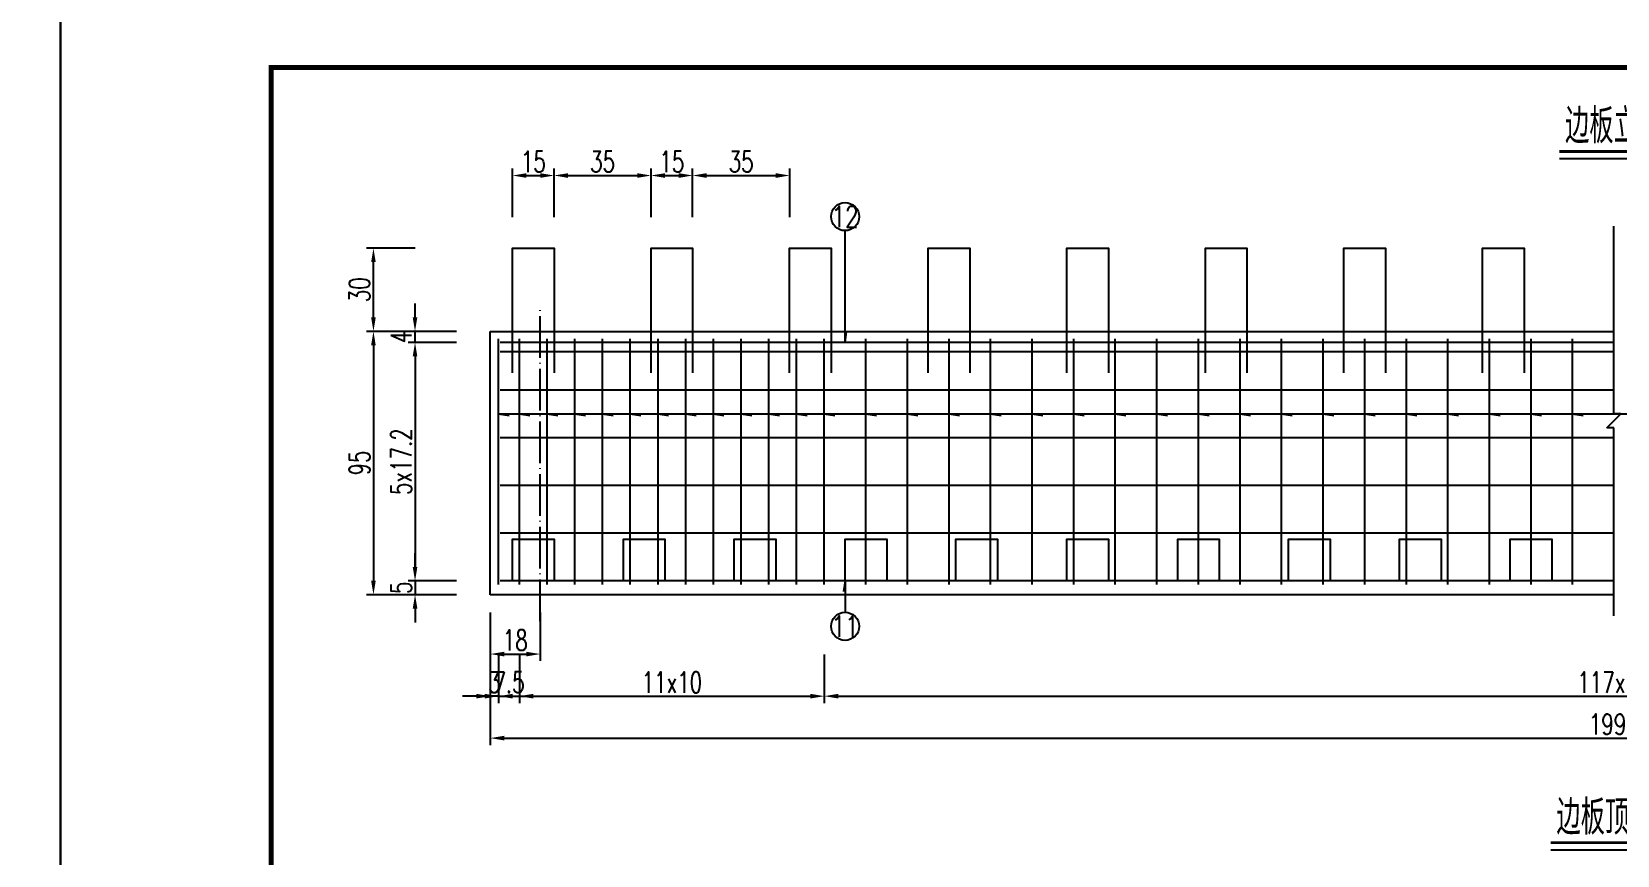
# Model space of a CAD drawing. Header units: millimetres. Extents: x -51 to 12129, y -1309 to -715.
# Drawn here: x 6245.2 to 6474, y -1135.3 to -1016.5 of the extents above; entities that cross this region are included whole.
import ezdxf
from ezdxf.enums import TextEntityAlignment as Align

# ---------------------------------------------------------------- set-up
doc = ezdxf.new("R2010")
doc.units = ezdxf.units.MM
doc.header["$LTSCALE"] = 0.25
doc.linetypes.add('ACAD_ISO04W100', pattern=[30, 24, -3, 0, -3])
for name, color, linetype in [('中心线', 3, 'ACAD_ISO04W100'), ('图框', 7, 'Continuous'), ('文字', 7, 'Continuous'), ('标注', 4, 'Continuous'), ('次轮廓线', 7, 'Continuous'), ('钢筋', 6, 'Continuous')]:
    doc.layers.add(name, color=color, linetype=linetype)
doc.styles.get("Standard").update_dxf_attribs({"font": 'simplex1.shx', "width": 0.7, "bigfont": 'hztxt.shx'})
doc.dimstyles.new('比例1：10', dxfattribs={"dimtxt": 3, "dimasz": 2, "dimexe": 1, "dimexo": 2, "dimgap": 0.5, "dimtad": 1, "dimzin": 13, "dimdsep": 46, "dimtxsty": 'Standard', "dimcen": -0.09, "dimclrd": 256, "dimclre": 256, "dimclrt": 7, "dimaunit": 1, "dimadec": 0, "dimazin": 0, "dimtfac": 0.0005, "dimtix": 1, "dimtmove": 2, "dimatfit": 0, "dimldrblk": 'DIM', "dimfxl": 0, "dimtolj": 1, "dimtzin": 13, "dimarcsym": 0})
doc.dimstyles.new('比例：1：25', dxfattribs={"dimscale": 0, "dimtxt": 3, "dimasz": 2, "dimexe": 1, "dimexo": 1, "dimgap": 0.5, "dimtad": 1, "dimdec": 1, "dimlfac": 2.5, "dimzin": 9, "dimdsep": 46, "dimtxsty": 'Standard', "dimcen": 0.5, "dimclrd": 256, "dimclre": 256, "dimclrt": 256, "dimadec": 1, "dimazin": 2, "dimtfac": 1, "dimtdec": 1, "dimtix": 1, "dimtmove": 2, "dimatfit": 3, "dimfxl": 0, "dimtolj": 1, "dimtzin": 0, "dimlwd": -1, "dimlwe": -1, "dimarcsym": 0})

# ---------------------------------------------------------------- blocks, each defined once
blk = doc.blocks.new('*D1411')
at = {"layer": 'Defpoints', "color": 0}
for p in [(6311.38, -1059.72), (6294.51, -1097.72), (6311.38, -1097.72)]:
    blk.add_point(p, dxfattribs=at)
at = {"layer": '标注'}
for p, q in [((6300.51, -1059.72), (6293.51, -1059.72)), ((6294.51, -1061.72), (6294.51, -1095.72)), ((6300.51, -1097.72), (6293.51, -1097.72))]:
    blk.add_line(p, q, dxfattribs=at)
for points in [[(6294.18, -1061.72), (6294.84, -1061.72), (6294.51, -1059.72)], [(6294.18, -1095.72), (6294.84, -1095.72), (6294.51, -1097.72)]]:
    blk.add_solid(points, dxfattribs=at)
at = {"layer": '标注', "insert": (6292.51, -1078.72), "char_height": 3, "attachment_point": 5, "rotation": 90}
blk.add_mtext('\\A1;95', dxfattribs=at)
blk = doc.blocks.new('*D1412')
at = {"layer": 'Defpoints', "color": 0}
for p in [(6300.51, -1059.72), (6312.78, -1059.72), (6312.78, -1061.32)]:
    blk.add_point(p, dxfattribs=at)
at = {"layer": '标注'}
for p, q in [((6300.51, -1057.72), (6300.51, -1055.72)), ((6306.51, -1059.72), (6299.51, -1059.72)), ((6306.51, -1061.32), (6299.51, -1061.32)), ((6300.51, -1061.32), (6300.51, -1059.72)), ((6300.51, -1063.32), (6300.51, -1065.32))]:
    blk.add_line(p, q, dxfattribs=at)
for points in [[(6300.18, -1057.72), (6300.84, -1057.72), (6300.51, -1059.72)], [(6300.18, -1063.32), (6300.84, -1063.32), (6300.51, -1061.32)]]:
    blk.add_solid(points, dxfattribs=at)
at = {"layer": '标注', "insert": (6298.51, -1060.52), "char_height": 3, "attachment_point": 5, "rotation": 90}
blk.add_mtext('\\A1;4', dxfattribs=at)
blk = doc.blocks.new('*D1413')
at = {"layer": 'Defpoints', "color": 0}
for p in [(6294.51, -1047.72), (6314.58, -1047.72), (6311.38, -1059.72)]:
    blk.add_point(p, dxfattribs=at)
at = {"layer": '标注'}
for p, q in [((6300.51, -1047.72), (6293.51, -1047.72)), ((6294.51, -1057.72), (6294.51, -1049.72)), ((6300.51, -1059.72), (6293.51, -1059.72))]:
    blk.add_line(p, q, dxfattribs=at)
for points in [[(6294.18, -1049.72), (6294.84, -1049.72), (6294.51, -1047.72)], [(6294.18, -1057.72), (6294.84, -1057.72), (6294.51, -1059.72)]]:
    blk.add_solid(points, dxfattribs=at)
at = {"layer": '标注', "insert": (6292.51, -1053.72), "char_height": 3, "attachment_point": 5, "rotation": 90}
blk.add_mtext('\\A1;30', dxfattribs=at)
blk = doc.blocks.new('*D1414')
at = {"layer": 'Defpoints', "color": 0}
for p in [(6312.58, -1061.32), (6300.51, -1095.72), (6312.58, -1095.72)]:
    blk.add_point(p, dxfattribs=at)
at = {"layer": '标注'}
for p, q in [((6306.51, -1061.32), (6299.51, -1061.32)), ((6300.51, -1063.32), (6300.51, -1093.72)), ((6306.51, -1095.72), (6299.51, -1095.72))]:
    blk.add_line(p, q, dxfattribs=at)
for points in [[(6300.18, -1063.32), (6300.84, -1063.32), (6300.51, -1061.32)], [(6300.18, -1093.72), (6300.84, -1093.72), (6300.51, -1095.72)]]:
    blk.add_solid(points, dxfattribs=at)
at = {"layer": '标注', "insert": (6298.51, -1078.52), "char_height": 3, "attachment_point": 5, "rotation": 90}
blk.add_mtext('\\A1;5x17.2', dxfattribs=at)
blk = doc.blocks.new('*D1415')
at = {"layer": 'Defpoints', "color": 0}
for p in [(6312.78, -1095.72), (6300.52, -1097.72), (6312.78, -1097.72)]:
    blk.add_point(p, dxfattribs=at)
at = {"layer": '标注'}
for p, q in [((6300.52, -1093.72), (6300.52, -1091.72)), ((6306.52, -1095.72), (6299.52, -1095.72)), ((6300.52, -1095.72), (6300.52, -1097.72)), ((6306.52, -1097.72), (6299.52, -1097.72)), ((6300.52, -1099.72), (6300.52, -1101.72))]:
    blk.add_line(p, q, dxfattribs=at)
for points in [[(6300.18, -1093.72), (6300.85, -1093.72), (6300.52, -1095.72)], [(6300.18, -1099.72), (6300.85, -1099.72), (6300.52, -1097.72)]]:
    blk.add_solid(points, dxfattribs=at)
at = {"layer": '标注', "insert": (6298.52, -1096.72), "char_height": 3, "attachment_point": 5, "rotation": 90}
blk.add_mtext('\\A1;5', dxfattribs=at)
blk = doc.blocks.new('*D1416')
at = {"layer": 'Defpoints', "color": 0}
for p in [(6311.38, -1097.72), (6318.58, -1097.72), (6318.58, -1106.29)]:
    blk.add_point(p, dxfattribs=at)
at = {"layer": '标注'}
for p, q in [((6311.38, -1100.29), (6311.38, -1107.29)), ((6318.58, -1100.29), (6318.58, -1107.29)), ((6313.38, -1106.29), (6316.58, -1106.29))]:
    blk.add_line(p, q, dxfattribs=at)
for points in [[(6313.38, -1105.96), (6313.38, -1106.63), (6311.38, -1106.29)], [(6316.58, -1105.96), (6316.58, -1106.63), (6318.58, -1106.29)]]:
    blk.add_solid(points, dxfattribs=at)
at = {"layer": '标注', "insert": (6314.98, -1104.29), "char_height": 3, "attachment_point": 5}
blk.add_mtext('\\A1;18', dxfattribs=at)
blk = doc.blocks.new('*D1417')
at = {"layer": 'Defpoints', "color": 0}
for p in [(6311.38, -1096.23), (6312.58, -1096.23), (6311.38, -1112.37)]:
    blk.add_point(p, dxfattribs=at)
at = {"layer": '标注'}
for p, q in [((6311.38, -1106.37), (6311.38, -1113.37)), ((6312.58, -1106.37), (6312.58, -1113.37)), ((6309.38, -1112.37), (6307.38, -1112.37)), ((6312.58, -1112.37), (6311.38, -1112.37)), ((6314.58, -1112.37), (6316.58, -1112.37))]:
    blk.add_line(p, q, dxfattribs=at)
for points in [[(6309.38, -1112.03), (6309.38, -1112.7), (6311.38, -1112.37)], [(6314.58, -1112.03), (6314.58, -1112.7), (6312.58, -1112.37)]]:
    blk.add_solid(points, dxfattribs=at)
at = {"layer": '标注', "insert": (6311.98, -1110.37), "char_height": 3, "attachment_point": 5}
blk.add_mtext('\\A1;3', dxfattribs=at)
blk = doc.blocks.new('*D1418')
at = {"layer": 'Defpoints', "color": 0}
for p in [(6315.58, -1092.52), (6312.58, -1095.72), (6315.58, -1112.37)]:
    blk.add_point(p, dxfattribs=at)
at = {"layer": '标注'}
for p, q in [((6312.58, -1106.37), (6312.58, -1113.37)), ((6315.58, -1106.37), (6315.58, -1113.37)), ((6310.58, -1112.37), (6308.58, -1112.37)), ((6312.58, -1112.37), (6315.58, -1112.37)), ((6317.58, -1112.37), (6319.58, -1112.37))]:
    blk.add_line(p, q, dxfattribs=at)
for points in [[(6310.58, -1112.03), (6310.58, -1112.7), (6312.58, -1112.37)], [(6317.58, -1112.03), (6317.58, -1112.7), (6315.58, -1112.37)]]:
    blk.add_solid(points, dxfattribs=at)
at = {"layer": '标注', "insert": (6314.08, -1110.37), "char_height": 3, "attachment_point": 5}
blk.add_mtext('\\A1;7.5', dxfattribs=at)
blk = doc.blocks.new('*D1419')
at = {"layer": 'Defpoints', "color": 0}
for p in [(6315.58, -1095.72), (6359.58, -1095.72), (6359.58, -1112.37)]:
    blk.add_point(p, dxfattribs=at)
at = {"layer": '标注'}
for p, q in [((6315.58, -1106.37), (6315.58, -1113.37)), ((6359.58, -1106.37), (6359.58, -1113.37)), ((6317.58, -1112.37), (6357.58, -1112.37))]:
    blk.add_line(p, q, dxfattribs=at)
for points in [[(6317.58, -1112.03), (6317.58, -1112.7), (6315.58, -1112.37)], [(6357.58, -1112.03), (6357.58, -1112.7), (6359.58, -1112.37)]]:
    blk.add_solid(points, dxfattribs=at)
at = {"layer": '标注', "insert": (6337.58, -1110.37), "char_height": 3, "attachment_point": 5}
blk.add_mtext('\\A1;11x10', dxfattribs=at)
blk = doc.blocks.new('*D1420')
at = {"layer": 'Defpoints', "color": 0}
for p in [(6359.58, -1095.72), (6587.44, -1095.72), (6587.44, -1112.37)]:
    blk.add_point(p, dxfattribs=at)
at = {"layer": '标注'}
for p, q in [((6359.58, -1106.37), (6359.58, -1113.37)), ((6587.44, -1106.37), (6587.44, -1113.37)), ((6361.58, -1112.37), (6585.44, -1112.37))]:
    blk.add_line(p, q, dxfattribs=at)
for points in [[(6361.58, -1112.03), (6361.58, -1112.7), (6359.58, -1112.37)], [(6585.44, -1112.03), (6585.44, -1112.7), (6587.44, -1112.37)]]:
    blk.add_solid(points, dxfattribs=at)
at = {"layer": '标注', "insert": (6473.51, -1110.37), "char_height": 3, "attachment_point": 5}
blk.add_mtext('\\A1;117x15', dxfattribs=at)
blk = doc.blocks.new('*D1421')
at = {"layer": 'Defpoints', "color": 0}
for p in [(6311.38, -1097.72), (6635.64, -1097.72), (6635.64, -1118.42)]:
    blk.add_point(p, dxfattribs=at)
at = {"layer": '标注'}
for p, q in [((6311.38, -1112.42), (6311.38, -1119.42)), ((6635.64, -1112.42), (6635.64, -1119.42)), ((6313.38, -1118.42), (6633.64, -1118.42))]:
    blk.add_line(p, q, dxfattribs=at)
for points in [[(6313.38, -1118.09), (6313.38, -1118.75), (6311.38, -1118.42)], [(6633.64, -1118.09), (6633.64, -1118.75), (6635.64, -1118.42)]]:
    blk.add_solid(points, dxfattribs=at)
at = {"layer": '标注', "insert": (6473.51, -1116.42), "char_height": 3, "attachment_point": 5}
blk.add_mtext('\\A1;1996', dxfattribs=at)
blk = doc.blocks.new('*D1422')
at = {"layer": 'Defpoints', "color": 0}
for p in [(6320.58, -1037.23), (6314.58, -1047.72), (6320.58, -1047.72)]:
    blk.add_point(p, dxfattribs=at)
at = {"layer": '标注'}
for p, q in [((6314.58, -1043.23), (6314.58, -1036.23)), ((6320.58, -1043.23), (6320.58, -1036.23)), ((6316.58, -1037.23), (6318.58, -1037.23))]:
    blk.add_line(p, q, dxfattribs=at)
for points in [[(6316.58, -1036.9), (6316.58, -1037.57), (6314.58, -1037.23)], [(6318.58, -1036.9), (6318.58, -1037.57), (6320.58, -1037.23)]]:
    blk.add_solid(points, dxfattribs=at)
at = {"layer": '标注', "insert": (6317.58, -1035.23), "char_height": 3, "attachment_point": 5}
blk.add_mtext('\\A1;15', dxfattribs=at)
blk = doc.blocks.new('*D1423')
at = {"layer": 'Defpoints', "color": 0}
for p in [(6334.58, -1037.23), (6320.58, -1047.72), (6334.58, -1047.72)]:
    blk.add_point(p, dxfattribs=at)
at = {"layer": '标注'}
for p, q in [((6320.58, -1043.23), (6320.58, -1036.23)), ((6334.58, -1043.23), (6334.58, -1036.23)), ((6322.58, -1037.23), (6332.58, -1037.23))]:
    blk.add_line(p, q, dxfattribs=at)
for points in [[(6322.58, -1036.9), (6322.58, -1037.57), (6320.58, -1037.23)], [(6332.58, -1036.9), (6332.58, -1037.57), (6334.58, -1037.23)]]:
    blk.add_solid(points, dxfattribs=at)
at = {"layer": '标注', "insert": (6327.58, -1035.23), "char_height": 3, "attachment_point": 5}
blk.add_mtext('\\A1;35', dxfattribs=at)
blk = doc.blocks.new('*D1424')
at = {"layer": 'Defpoints', "color": 0}
for p in [(6340.58, -1037.23), (6334.58, -1047.72), (6340.58, -1047.72)]:
    blk.add_point(p, dxfattribs=at)
at = {"layer": '标注'}
for p, q in [((6334.58, -1043.23), (6334.58, -1036.23)), ((6340.58, -1043.23), (6340.58, -1036.23)), ((6336.58, -1037.23), (6338.58, -1037.23))]:
    blk.add_line(p, q, dxfattribs=at)
for points in [[(6336.58, -1036.9), (6336.58, -1037.57), (6334.58, -1037.23)], [(6338.58, -1036.9), (6338.58, -1037.57), (6340.58, -1037.23)]]:
    blk.add_solid(points, dxfattribs=at)
at = {"layer": '标注', "insert": (6337.58, -1035.23), "char_height": 3, "attachment_point": 5}
blk.add_mtext('\\A1;15', dxfattribs=at)
blk = doc.blocks.new('*D1425')
at = {"layer": 'Defpoints', "color": 0}
for p in [(6354.58, -1037.23), (6340.58, -1047.72), (6354.58, -1047.72)]:
    blk.add_point(p, dxfattribs=at)
at = {"layer": '标注'}
for p, q in [((6340.58, -1043.23), (6340.58, -1036.23)), ((6354.58, -1043.23), (6354.58, -1036.23)), ((6342.58, -1037.23), (6352.58, -1037.23))]:
    blk.add_line(p, q, dxfattribs=at)
for points in [[(6342.58, -1036.9), (6342.58, -1037.57), (6340.58, -1037.23)], [(6352.58, -1036.9), (6352.58, -1037.57), (6354.58, -1037.23)]]:
    blk.add_solid(points, dxfattribs=at)
at = {"layer": '标注', "insert": (6347.58, -1035.23), "char_height": 3, "attachment_point": 5}
blk.add_mtext('\\A1;35', dxfattribs=at)
blk = doc.blocks.new('*D1794')
at = {"layer": 'Defpoints', "color": 0}
for p in [(1756.54, -1110.45), (8019.91, -1110.45), (8028.04, -1115.45)]:
    blk.add_point(p, dxfattribs=at)
at = {"layer": '标注', "lineweight": -2}
for p, q in [((8019.91, -1108.45), (8019.91, -1106.45)), ((8013.91, -1110.45), (8020.91, -1110.45)), ((8019.91, -1115.45), (8019.91, -1110.45)), ((8025.91, -1115.45), (8018.91, -1115.45)), ((8019.91, -1117.45), (8019.91, -1119.45))]:
    blk.add_line(p, q, dxfattribs=at)
at = {"layer": '标注'}
for points in [[(8019.58, -1108.45), (8020.25, -1108.45), (8019.91, -1110.45)], [(8019.58, -1117.45), (8020.25, -1117.45), (8019.91, -1115.45)]]:
    blk.add_solid(points, dxfattribs=at)
at = {"layer": '标注', "color": 7, "insert": (8017.91, -1112.95), "char_height": 3, "attachment_point": 5, "rotation": 90}
blk.add_mtext('\\A1;5', dxfattribs=at)
blk = doc.blocks.new('DIM')
blk.add_lwpolyline([(-1, -0.1, 0.2, 0, 0), (0, 0, 0, 0, 0)], format="xyseb")
blk = doc.blocks.new('123')
at = {"layer": '图框', "color": 2}
blk.add_lwpolyline([(369.33, -1011.65), (369.33, -714.65), (-50.67, -714.65), (-50.67, -1011.65)], close=True, dxfattribs=at)

msp = doc.modelspace()

# ---------------------------------------------------------------- linework, layer by layer
at = {"const_width": 0.7}
msp.add_lwpolyline([(6659.75412, -1021.65472), (6279.75412, -1021.65472), (6279.75412, -1298.65472), (6659.75412, -1298.65472), (6659.75412, -1021.65472)], dxfattribs=at)
at = {"layer": '中心线'}
msp.add_line((6318.57779, -1101.52376), (6318.57777, -1055.924), dxfattribs=at)
at = {"layer": '文字'}
for p, q in [((6465.66139, -1034.76497), (6481.30706, -1034.76497)), ((6464.41413, -1134.52276), (6483.5598, -1134.52276))]:
    msp.add_line(p, q, dxfattribs=at)
at = {"layer": '文字', "const_width": 0.4}
for points in [[(6465.66139, -1033.76497), (6481.30706, -1033.76497)], [(6464.41413, -1133.52276), (6483.5598, -1133.52276)]]:
    msp.add_lwpolyline(points, dxfattribs=at)
at = {"layer": '标注'}
for p, q in [((6362.57751, -1061.32397), (6362.57755, -1045.19073)), ((6473.51031, -1071.63059), (6473.5103, -1044.52406)), ((6362.57751, -1061.32397), (6362.79115, -1059.80398)), ((6312.57778, -1071.64391), (6314.0978, -1071.85754)), ((6312.57778, -1071.64391), (6315.57778, -1071.64391)), ((6315.57778, -1071.64391), (6317.09774, -1071.85754)), ((6315.57778, -1071.64391), (6359.57754, -1071.64391)), ((6319.57773, -1071.64391), (6321.09774, -1071.85754)), ((6323.57772, -1071.64391), (6325.0977, -1071.85752)), ((6327.57767, -1071.64393), (6329.09769, -1071.85756)), ((6331.57768, -1071.64391), (6333.09766, -1071.85752)), ((6335.57763, -1071.64391), (6337.09765, -1071.85756)), ((6339.57762, -1071.64393), (6341.09762, -1071.85754)), ((6343.57757, -1071.64391), (6345.0976, -1071.85756)), ((6347.57756, -1071.6439), (6349.09759, -1071.85756)), ((6351.57756, -1071.64391), (6353.09756, -1071.85754)), ((6355.57749, -1071.64391), (6357.09752, -1071.85754)), ((6359.57749, -1071.64393), (6481.60356, -1071.64391)), ((6359.57749, -1071.64393), (6361.09749, -1071.85752)), ((6365.57749, -1071.64391), (6367.09748, -1071.85756)), ((6371.57747, -1071.64391), (6373.09743, -1071.85754)), ((6377.5774, -1071.64391), (6379.09737, -1071.85754)), ((6383.57735, -1071.6439), (6385.09736, -1071.85752)), ((6389.57732, -1071.64391), (6391.09731, -1071.85754)), ((6395.57732, -1071.64391), (6397.09731, -1071.85754)), ((6401.57727, -1071.6439), (6403.09728, -1071.85754)), ((6407.57724, -1071.64391), (6409.09723, -1071.85754)), ((6413.5772, -1071.64393), (6415.0972, -1071.85754)), ((6419.57717, -1071.64391), (6421.09716, -1071.85754)), ((6425.57712, -1071.64393), (6427.09712, -1071.85754)), ((6431.57711, -1071.64391), (6433.0971, -1071.85754)), ((6437.57706, -1071.64393), (6439.09708, -1071.85752)), ((6443.57704, -1071.64391), (6445.09702, -1071.85754)), ((6449.57701, -1071.64391), (6451.097, -1071.85756)), ((6455.57696, -1071.64391), (6457.09697, -1071.85752)), ((6461.57693, -1071.6439), (6463.09694, -1071.85754)), ((6467.57693, -1071.64391), (6469.09689, -1071.85756)), ((6472.497, -1073.65726), (6474.52364, -1071.63057)), ((6474.52364, -1071.63057), (6473.51031, -1071.63059)), ((6473.5103, -1073.65726), (6472.497, -1073.65726)), ((6473.51027, -1100.76377), (6473.5103, -1073.65726)), ((6362.57753, -1095.7238), (6362.36389, -1097.24379)), ((6362.57753, -1095.7238), (6362.57751, -1100.2571)), ((6362.57753, -1095.7238), (6362.57753, -1095.7238))]:
    msp.add_line(p, q, dxfattribs=at)
for centre in [(6362.57754, -1043.16407), (6362.57751, -1102.28378)]:
    msp.add_circle(centre, 2.02666, dxfattribs=at)
at = {"layer": '次轮廓线'}
for p, q in [((6311.37779, -1097.72378), (6311.37777, -1059.72398)), ((6311.37777, -1059.72398), (6473.51028, -1059.72398)), ((6473.51028, -1097.72378), (6311.37779, -1097.72378))]:
    msp.add_line(p, q, dxfattribs=at)
at = {"layer": '钢筋'}
for points in [[(6314.57777, -1065.72395), (6314.57778, -1047.72405), (6320.57776, -1047.72405), (6320.57776, -1065.72395)], [(6334.57767, -1065.72395), (6334.57768, -1047.72405), (6340.57765, -1047.72405), (6340.57767, -1065.72396)], [(6354.57754, -1065.72395), (6354.57758, -1047.72405), (6360.57752, -1047.72405), (6360.57755, -1065.72393)], [(6374.57748, -1065.72393), (6374.57746, -1047.72405), (6380.57743, -1047.72408), (6380.57745, -1065.72396)], [(6394.57735, -1065.72395), (6394.57735, -1047.72405), (6400.57732, -1047.72405), (6400.5773, -1065.72395)], [(6414.57727, -1065.72395), (6414.57722, -1047.72405), (6420.5772, -1047.72405), (6420.57722, -1065.72396)], [(6434.57715, -1065.72395), (6434.57715, -1047.72405), (6440.57714, -1047.72405), (6440.57712, -1065.72395)], [(6454.57707, -1065.72395), (6454.57707, -1047.72405), (6460.57702, -1047.72405), (6460.57701, -1065.72395)], [(6312.57778, -1096.23046), (6312.57775, -1060.81731)], [(6473.51028, -1061.32397), (6312.77776, -1061.32399)], [(6315.57778, -1096.23046), (6315.57778, -1060.81731)], [(6319.57776, -1096.23046), (6319.57773, -1060.81731)], [(6323.57773, -1096.23046), (6323.57773, -1060.81731)], [(6327.57771, -1096.23046), (6327.57769, -1060.81731)], [(6331.57767, -1096.23046), (6331.57769, -1060.81731)], [(6335.57765, -1096.23046), (6335.57764, -1060.81731)], [(6339.57762, -1096.23046), (6339.57763, -1060.81731)], [(6343.57759, -1096.23046), (6343.57759, -1060.81731)], [(6347.57757, -1096.23046), (6347.57758, -1060.81731)], [(6351.57755, -1096.23046), (6351.57756, -1060.81731)], [(6355.57752, -1096.23046), (6355.57753, -1060.81731)], [(6359.5775, -1096.23046), (6359.57753, -1060.81731)], [(6365.57747, -1096.23048), (6365.57744, -1060.81731)], [(6371.57743, -1096.23046), (6371.57743, -1060.81731)], [(6377.5774, -1096.23046), (6377.57742, -1060.81731)], [(6383.57737, -1096.23045), (6383.57737, -1060.81734)], [(6389.57734, -1096.23045), (6389.57732, -1060.81731)], [(6395.5773, -1096.23045), (6395.57729, -1060.81731)], [(6401.57727, -1096.23046), (6401.57725, -1060.81731)], [(6407.57724, -1096.23045), (6407.57724, -1060.81731)], [(6413.5772, -1096.23045), (6413.57722, -1060.81731)], [(6419.57717, -1096.23048), (6419.57717, -1060.81734)], [(6425.57712, -1096.23046), (6425.57714, -1060.81731)], [(6431.57711, -1096.23045), (6431.57709, -1060.81731)], [(6437.57709, -1096.23045), (6437.57707, -1060.81731)], [(6443.57704, -1096.23046), (6443.57703, -1060.81731)], [(6449.57702, -1096.23046), (6449.57701, -1060.81731)], [(6455.57696, -1096.23048), (6455.57698, -1060.81731)], [(6461.57694, -1096.23045), (6461.57693, -1060.81731)], [(6467.57689, -1096.23046), (6467.57691, -1060.81731)], [(6473.51028, -1062.66399), (6312.77777, -1062.66397)], [(6473.5103, -1068.20394), (6312.7778, -1068.20394)], [(6473.51028, -1075.0839), (6312.77778, -1075.0839)], [(6473.51027, -1081.96387), (6312.77781, -1081.96387)], [(6473.5103, -1088.84384), (6312.7778, -1088.84384)], [(6314.57776, -1095.7238), (6314.57777, -1089.72383), (6320.57774, -1089.72383), (6320.57777, -1095.7238)], [(6330.57769, -1095.7238), (6330.57767, -1089.72383), (6336.57766, -1089.72385), (6336.57767, -1095.7238)], [(6346.57761, -1095.72378), (6346.5776, -1089.72383), (6352.57756, -1089.72383), (6352.57756, -1095.7238)], [(6362.57753, -1095.7238), (6362.57751, -1089.72383), (6368.57749, -1089.72383), (6368.57748, -1095.7238)], [(6378.57746, -1095.7238), (6378.57743, -1089.72383), (6384.57738, -1089.72383), (6384.57741, -1095.72378)], [(6394.57738, -1095.72382), (6394.57738, -1089.72385), (6400.57733, -1089.72383), (6400.57733, -1095.7238)], [(6410.5773, -1095.7238), (6410.57727, -1089.72385), (6416.57725, -1089.72382), (6416.57725, -1095.72382)], [(6426.57719, -1095.72382), (6426.57722, -1089.72383), (6432.57717, -1089.72383), (6432.57717, -1095.72382)], [(6442.57712, -1095.7238), (6442.57713, -1089.72383), (6448.57709, -1089.72382), (6448.57709, -1095.7238)], [(6458.57705, -1095.72382), (6458.57705, -1089.72383), (6464.57699, -1089.72383), (6464.57699, -1095.72382)], [(6473.51027, -1095.7238), (6312.77778, -1095.7238)]]:
    msp.add_lwpolyline(points, dxfattribs=at)

# ---------------------------------------------------------------- block references
at = {"layer": '标注'}
for p in [(5880, -297), (6300, -297)]:
    msp.add_blockref('123', p, dxfattribs=at)

# ---------------------------------------------------------------- texts
at = {"layer": '文字', "width": 0.7}
for s, p in [('边板立面', (6473.48439, -1030.09483)), ('边板顶平面', (6473.98713, -1129.85262))]:
    msp.add_text(s, height=5, dxfattribs=at).set_placement(p, align=Align.MIDDLE_CENTER)
at = {"layer": '标注', "width": 0.755858}
for s, p in [('12', (6362.57754, -1043.16407)), ('11', (6362.57751, -1102.28378))]:
    msp.add_text(s, height=3, dxfattribs=at).set_placement(p, align=Align.MIDDLE)

# ---------------------------------------------------------------- dimensions: what is measured, and where the dimension line sits
at = {"layer": '标注'}
for base, p1, p2, picture, middle in [((6320.57776, -1037.23374), (6314.57778, -1047.72405), (6320.57776, -1047.72405), '*D1422', (6317.57777, -1035.23374)), ((6334.57768, -1037.23374), (6320.57776, -1047.72405), (6334.57768, -1047.72405), '*D1423', (6327.57772, -1035.23374)), ((6340.57765, -1037.23374), (6334.57768, -1047.72405), (6340.57765, -1047.72405), '*D1424', (6337.57766, -1035.23374)), ((6354.57758, -1037.23374), (6340.57765, -1047.72405), (6354.57758, -1047.72405), '*D1425', (6347.57762, -1035.23374)), ((6315.57778, -1112.36693), (6312.57779, -1095.7238), (6315.57778, -1092.51821), '*D1418', (6314.07778, -1110.36693)), ((6311.37779, -1112.36693), (6312.57778, -1096.23046), (6311.37779, -1096.23046), '*D1417', (6311.97779, -1110.36693)), ((6318.57779, -1106.29344), (6311.37779, -1097.72378), (6318.57779, -1097.72378), '*D1416', (6314.97779, -1104.29344))]:
    dim = msp.add_linear_dim(base=base, p1=p1, p2=p2, dimstyle='比例：1：25', override={"dimscale": 1}, dxfattribs=at)
    dim.commit()
    dim.dimension.update_dxf_attribs({"geometry": picture, "text_midpoint": middle})
for base, p1, p2, picture, middle in [((6294.50968, -1047.72405), (6311.37777, -1059.72398), (6314.57778, -1047.72405), '*D1413', (6292.50968, -1053.72401)), ((6300.50968, -1059.72398), (6312.77776, -1061.32399), (6312.77776, -1059.72398), '*D1412', (6298.50968, -1060.52399)), ((6294.50968, -1097.72378), (6311.37777, -1059.72398), (6311.37779, -1097.72378), '*D1411', (6292.50968, -1078.72388)), ((6300.51693, -1097.72378), (6312.77778, -1095.7238), (6312.77778, -1097.72378), '*D1415', (6298.51693, -1096.72379))]:
    dim = msp.add_linear_dim(base=base, p1=p1, p2=p2, angle=90, dimstyle='比例：1：25', override={"dimscale": 1}, dxfattribs=at)
    dim.commit()
    dim.dimension.update_dxf_attribs({"geometry": picture, "text_midpoint": middle})
dim = msp.add_linear_dim(base=(6300.50968, -1095.7238), p1=(6312.57775, -1061.32399), p2=(6312.57775, -1095.7238), angle=90, text='5x17.2', dimstyle='比例：1：25', override={"dimscale": 1}, dxfattribs=at)
dim.commit()
dim.dimension.update_dxf_attribs({"geometry": '*D1414', "text_midpoint": (6298.50968, -1078.5239)})
for base, p1, p2, text, picture, middle in [((6359.5775, -1112.36784), (6315.57778, -1095.7246), (6359.5775, -1095.72464), '11x10', '*D1419', (6337.57764, -1110.36784)), ((6587.44314, -1112.36693), (6359.5775, -1095.7238), (6587.44314, -1095.7238), '117x15', '*D1420', (6473.51032, -1110.36693)), ((6635.64277, -1118.42027), (6311.37779, -1097.72378), (6635.64277, -1097.72378), '1996', '*D1421', (6473.51028, -1116.42027))]:
    dim = msp.add_linear_dim(base=base, p1=p1, p2=p2, text=text, dimstyle='比例：1：25', override={"dimscale": 1}, dxfattribs=at)
    dim.commit()
    dim.dimension.update_dxf_attribs({"geometry": picture, "text_midpoint": middle})
dim = msp.add_linear_dim(base=(8019.91371, -1110.44972), p1=(8028.0426, -1115.44972), p2=(1756.53529, -1110.44972), angle=90, dimstyle='比例1：10', dxfattribs=at)
dim.commit()
dim.dimension.update_dxf_attribs({"geometry": '*D1794', "text_midpoint": (8017.91371, -1112.94972)})

doc.saveas('drawing.dxf')
